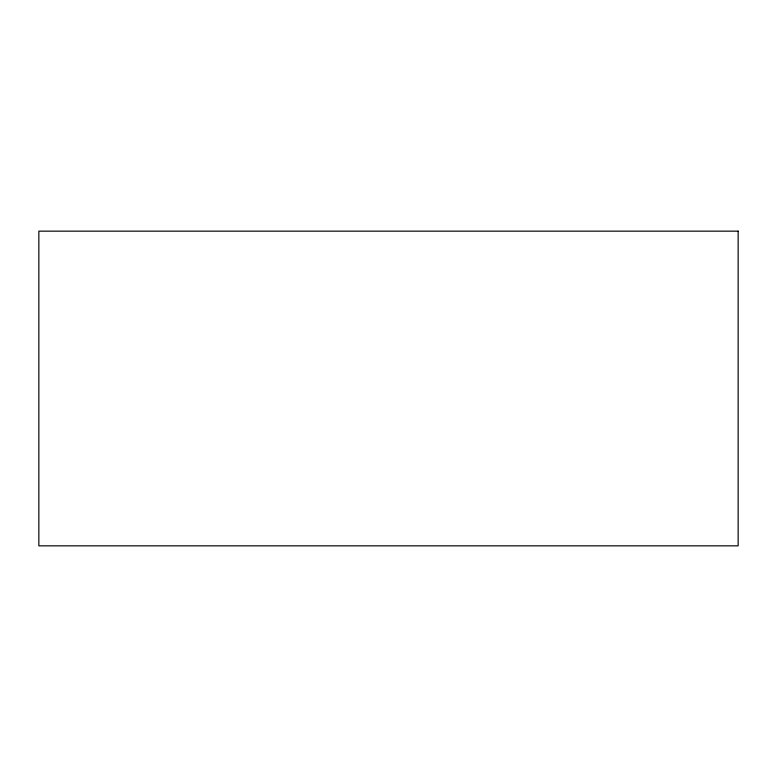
<?xml version="1.0" encoding="UTF-8"?>
<svg xmlns="http://www.w3.org/2000/svg" width="777" height="777" viewBox="0 0 777 777"><rect width="100%" height="100%" fill="white"/><g stroke="black" fill="none" stroke-linecap="round" stroke-linejoin="round"><path stroke-width="1.17" d="M738.15 231.157L38.85 231.157L38.85 545.842L738.15 545.842L738.15 231.157"/></g></svg>
